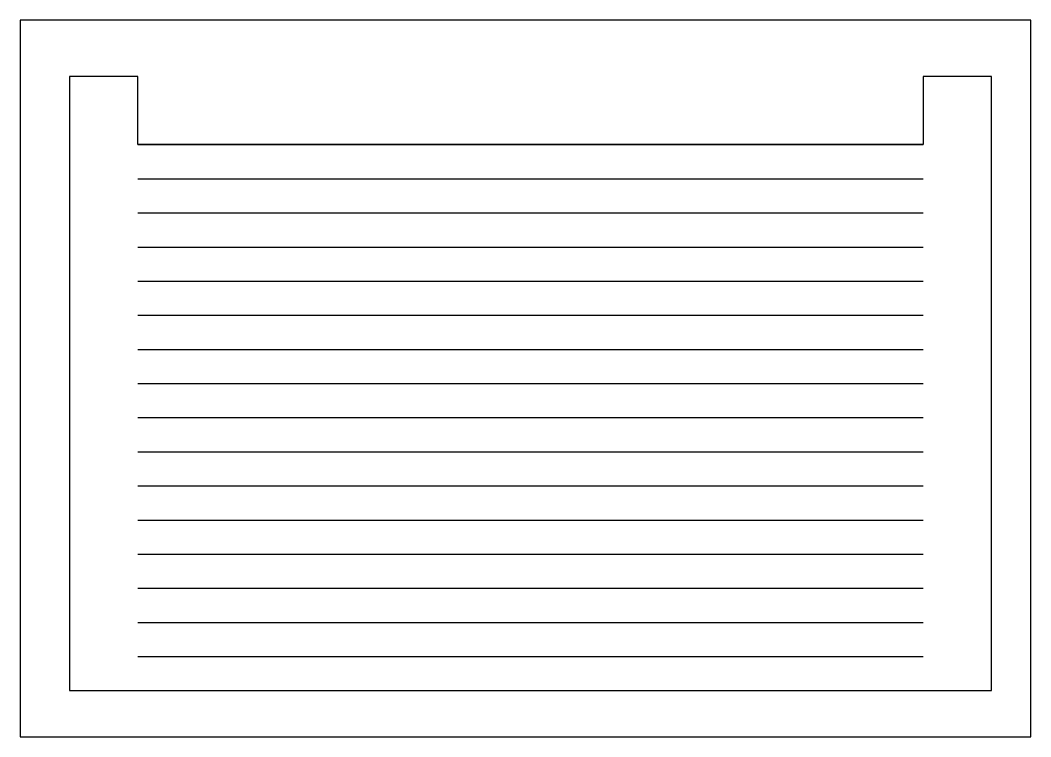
# Model space of a CAD drawing. Header units: millimetres. Extents: x 0 to 296, y 0 to 210.
import ezdxf

# ---------------------------------------------------------------- set-up
doc = ezdxf.new("R2010")
doc.units = ezdxf.units.MM
doc.header["$MEASUREMENT"] = 0
doc.layers.add('EBENE 01', color=1, linetype='Continuous')
doc.layers.add('STANDARD', color=7, linetype='Continuous')

msp = doc.modelspace()

# ---------------------------------------------------------------- linework, layer by layer
at = {"layer": 'EBENE 01'}
msp.add_lwpolyline([(0, 0), (296, 0), (296, 210), (0, 210), (0, 0)], dxfattribs=at)
at = {"layer": 'STANDARD'}
for points in [[(34.47, 173.53), (34.47, 193.53), (14.47, 193.53), (14.47, 13.53), (284.47, 13.53), (284.47, 193.53), (264.47, 193.53), (264.47, 173.53), (34.47, 173.53)], [(34.47, 173.53), (264.47, 173.53)], [(34.47, 163.53), (264.47, 163.53)], [(34.47, 153.53), (264.47, 153.53)], [(34.47, 143.53), (264.47, 143.53)], [(34.47, 133.53), (264.47, 133.53)], [(34.47, 123.53), (264.47, 123.53)], [(34.47, 113.53), (264.47, 113.53)], [(34.47, 103.53), (264.47, 103.53)], [(34.47, 93.53), (264.47, 93.53)], [(34.47, 83.53), (264.47, 83.53)], [(34.47, 73.53), (264.47, 73.53)], [(34.47, 63.53), (264.47, 63.53)], [(34.47, 53.53), (264.47, 53.53)], [(34.47, 43.53), (264.47, 43.53)], [(34.47, 33.53), (264.47, 33.53)], [(34.47, 23.53), (264.47, 23.53)]]:
    msp.add_lwpolyline(points, dxfattribs=at)

doc.saveas('drawing.dxf')
